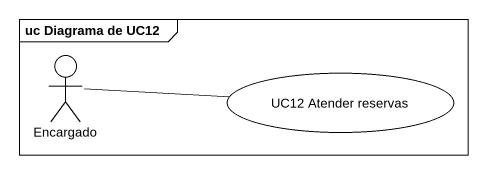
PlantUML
@startuml
mainframe uc Diagrama de UC12
actor Encargado
usecase "UC12 Atender reservas" as UC12_Atender_reservas
Encargado -right- UC12_Atender_reservas
@enduml
